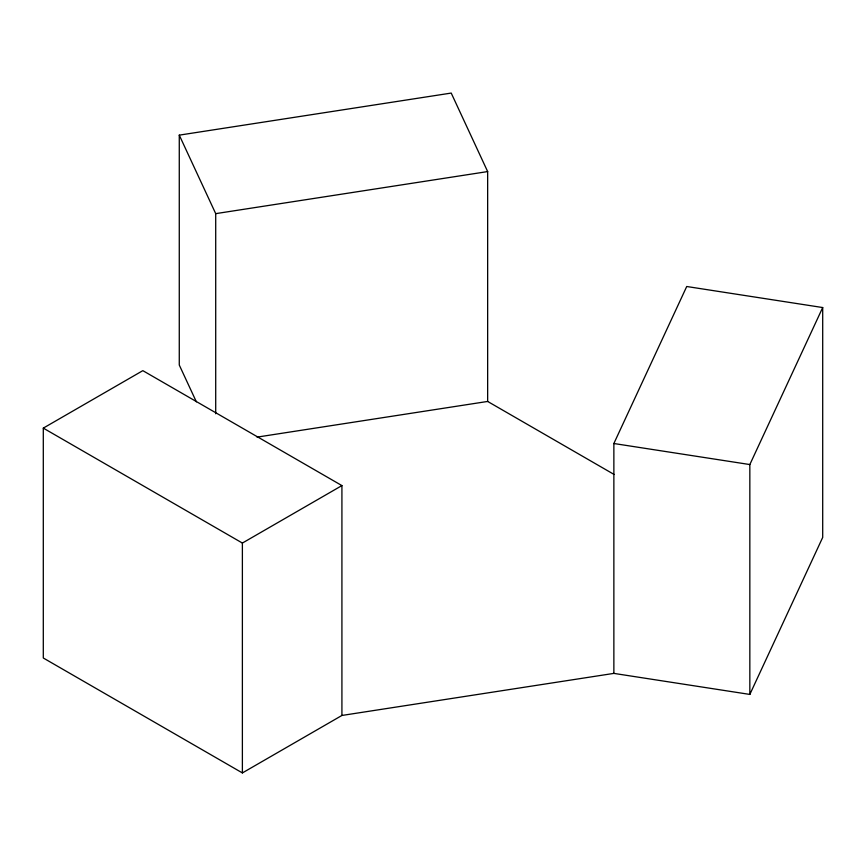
<?xml version="1.0" encoding="UTF-8"?>
<svg xmlns="http://www.w3.org/2000/svg" width="866" height="866" viewBox="0 0 866 866"><rect width="100%" height="100%" fill="white"/><g stroke="black" fill="none" stroke-linecap="round" stroke-linejoin="round"><path stroke-width="1.3" d="M613.864 673.391L613.864 443.511L686.727 286.505L822.7 307.549L822.7 537.418L749.837 694.424L613.864 673.391L341.918 715.457L242.383 772.927L43.3 657.998L43.3 428.118L142.836 370.648L341.918 485.588L341.918 715.457M749.837 694.424L749.837 464.555L822.7 307.549M43.3 428.118L242.383 543.058L341.918 485.588M196.355 401.813L179.273 365.019L179.273 135.139L451.218 93.073L487.655 171.576L487.655 401.445L614.124 474.471M179.273 135.139L215.71 213.642L487.655 171.576M257.029 437.124L487.655 401.445M613.864 443.511L749.837 464.555M242.383 543.058L242.383 772.927M215.71 213.642L215.71 413.775"/></g></svg>
